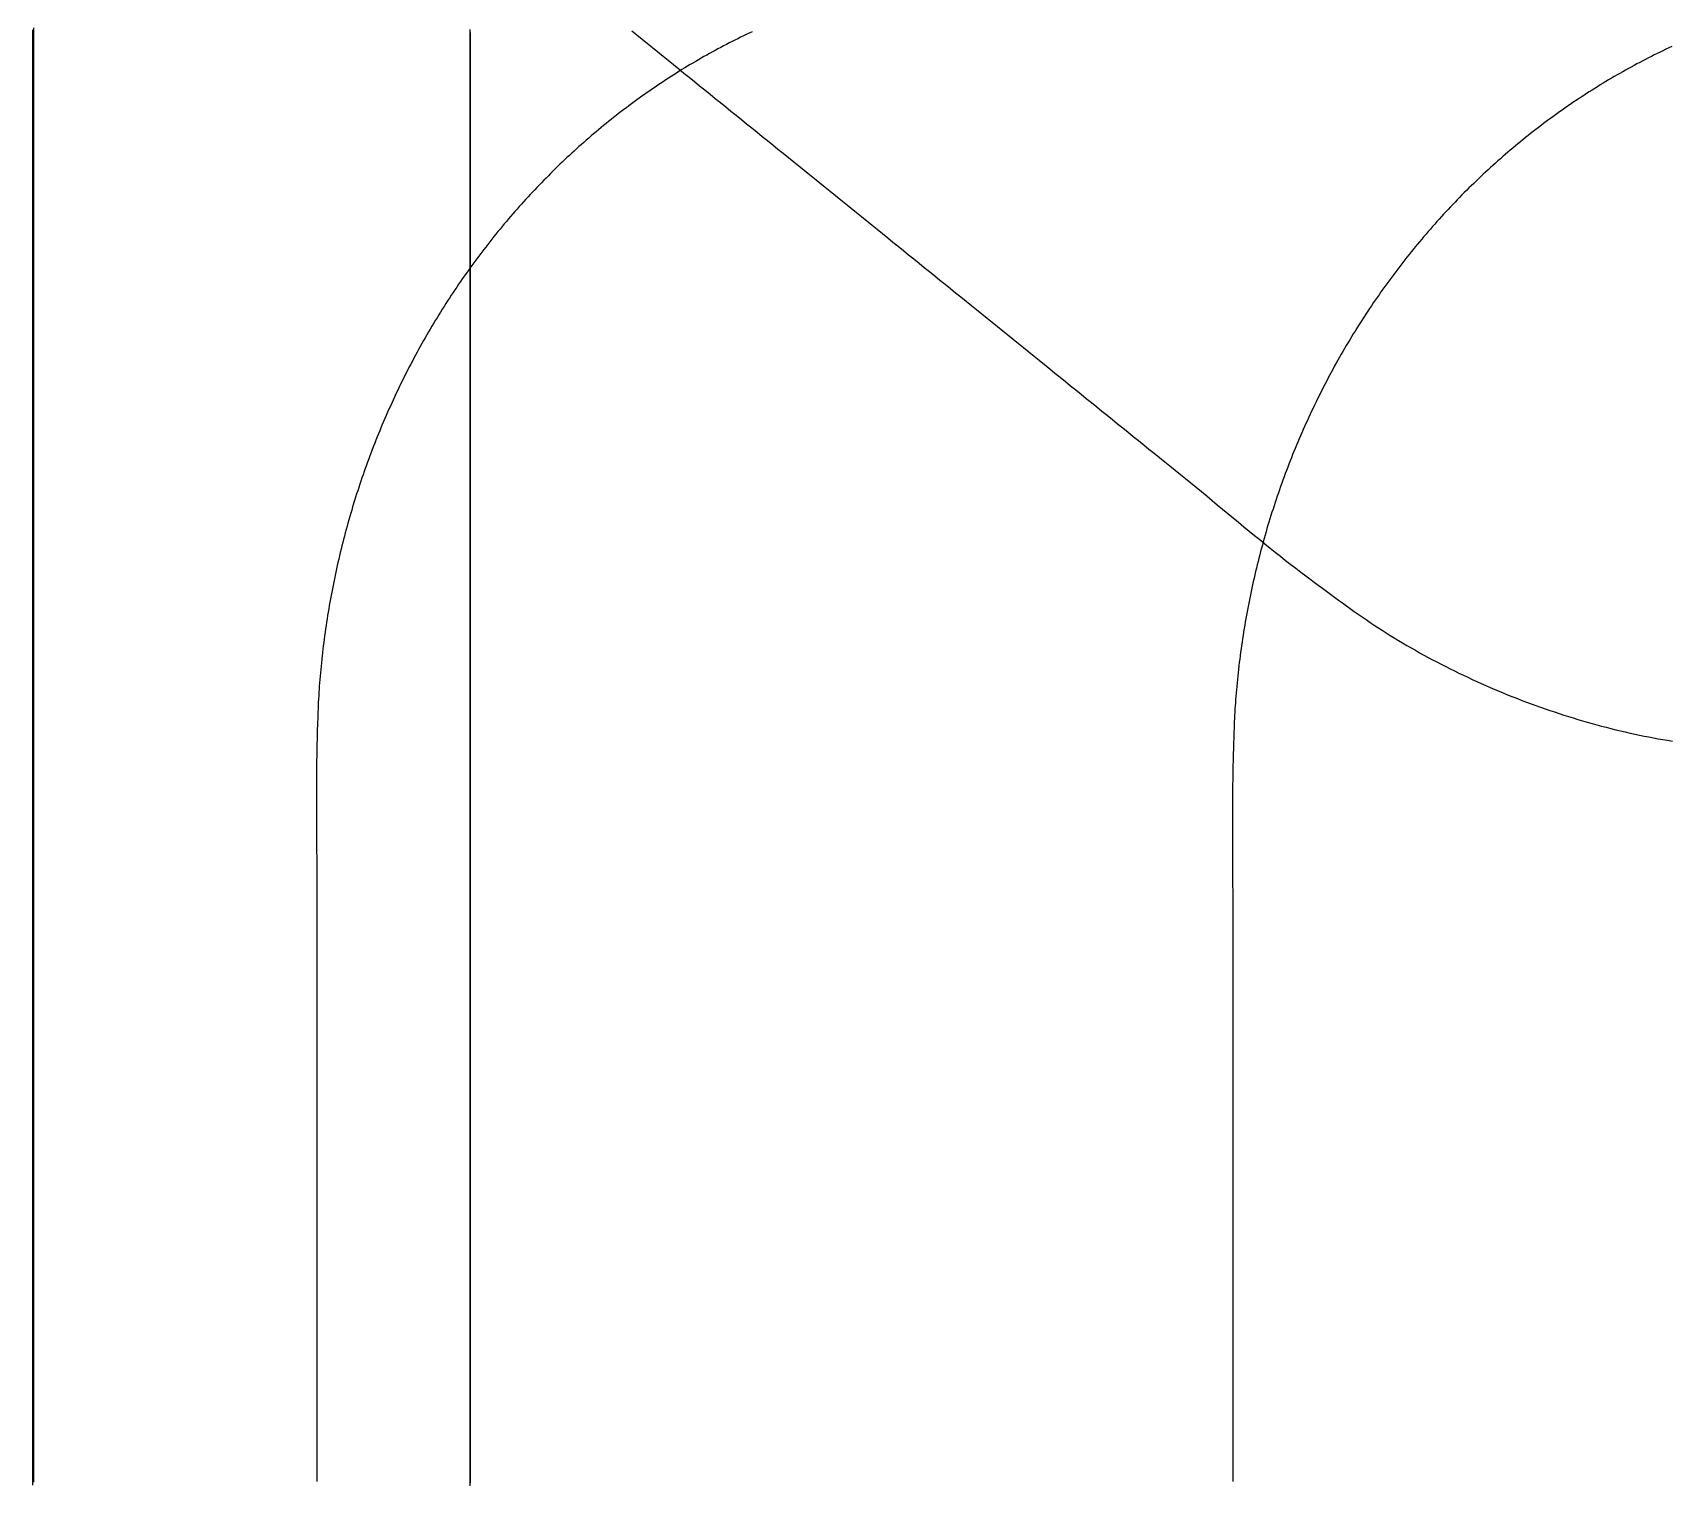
# Model space of a CAD drawing. Header units: millimetres. Extents: x -253 to 256, y -315 to 312.
# Drawn here: x -55.5 to 6.6, y -181.6 to -126.7 of the extents above; entities that cross this region are included whole.
import ezdxf

# ---------------------------------------------------------------- set-up
doc = ezdxf.new("R2010")
doc.units = ezdxf.units.MM
doc.layers.add('SKETCH', color=5, linetype='Continuous')

msp = doc.modelspace()

# ---------------------------------------------------------------- linework, layer by layer
at = {"layer": 'SKETCH', "flags": 128}
for points in [[(-55.497, -181.824), (-55.497, -181.588), (-55.497, -181.351), (-55.497, -181.115), (-55.497, -180.878), (-55.497, -180.642), (-55.497, -180.405), (-55.497, -180.168), (-55.497, -179.932), (-55.497, -179.695), (-55.497, -179.457), (-55.497, -179.22), (-55.497, -178.983), (-55.497, -178.746), (-55.497, -178.509), (-55.497, -178.272), (-55.497, -178.034), (-55.497, -177.797), (-55.497, -177.56), (-55.497, -177.323), (-55.497, -177.087), (-55.497, -176.85), (-55.497, -176.614), (-55.497, -176.378), (-55.497, -176.142), (-55.497, -175.906), (-55.497, -175.67), (-55.497, -175.435), (-55.497, -175.2), (-55.497, -174.966), (-55.497, -174.736), (-55.497, -174.507), (-55.497, -174.277), (-55.497, -174.048), (-55.497, -173.82), (-55.497, -173.591), (-55.497, -173.363), (-55.497, -173.135), (-55.497, -172.907), (-55.497, -172.68), (-55.497, -172.452), (-55.497, -172.225), (-55.497, -171.997), (-55.497, -171.77), (-55.497, -171.543), (-55.497, -171.316), (-55.497, -171.088), (-55.497, -170.861), (-55.497, -170.634), (-55.497, -170.406), (-55.497, -170.179), (-55.497, -169.951), (-55.497, -169.724), (-55.497, -169.496), (-55.497, -169.268), (-55.497, -169.04), (-55.497, -168.812), (-55.497, -168.584), (-55.497, -168.357), (-55.497, -168.129), (-55.497, -167.901), (-55.497, -167.673), (-55.497, -167.445), (-55.497, -167.217), (-55.497, -166.989), (-55.497, -166.762), (-55.497, -166.534), (-55.497, -166.306), (-55.497, -166.078), (-55.497, -165.85), (-55.497, -165.622), (-55.497, -165.394), (-55.497, -165.166), (-55.497, -164.939), (-55.497, -164.711), (-55.497, -164.483), (-55.497, -164.255), (-55.497, -164.027), (-55.497, -163.799), (-55.497, -163.571), (-55.497, -163.343), (-55.497, -163.115), (-55.497, -162.888), (-55.497, -162.66), (-55.497, -162.432), (-55.497, -162.204), (-55.497, -161.976), (-55.497, -161.748), (-55.497, -161.52), (-55.497, -161.292), (-55.497, -161.064), (-55.497, -160.836), (-55.497, -160.608), (-55.497, -160.38), (-55.497, -160.153), (-55.497, -159.925), (-55.497, -159.697), (-55.497, -159.469), (-55.497, -159.241), (-55.497, -159.013), (-55.497, -158.785), (-55.497, -158.557), (-55.497, -158.329), (-55.497, -158.101), (-55.497, -157.873), (-55.497, -157.645), (-55.497, -157.418), (-55.497, -157.19), (-55.497, -156.962), (-55.497, -156.734), (-55.497, -156.506), (-55.497, -156.278), (-55.497, -156.05), (-55.497, -155.822), (-55.497, -155.594), (-55.497, -155.366), (-55.497, -155.138), (-55.497, -154.91), (-55.497, -154.682), (-55.497, -154.455), (-55.497, -154.227), (-55.497, -153.999), (-55.497, -153.771), (-55.497, -153.543), (-55.497, -153.315), (-55.497, -153.087), (-55.497, -152.859), (-55.497, -152.631), (-55.497, -152.403), (-55.497, -152.176), (-55.497, -151.948), (-55.497, -151.72), (-55.497, -151.492), (-55.497, -151.264), (-55.497, -151.036), (-55.497, -150.808), (-55.497, -150.581), (-55.497, -150.353), (-55.497, -150.125), (-55.497, -149.897), (-55.497, -149.669), (-55.497, -149.441), (-55.497, -149.213), (-55.497, -148.985), (-55.497, -148.758), (-55.497, -148.53), (-55.497, -148.302), (-55.497, -148.074), (-55.497, -147.846), (-55.497, -147.618), (-55.497, -147.39), (-55.497, -147.162), (-55.497, -146.934), (-55.497, -146.707), (-55.497, -146.479), (-55.497, -146.251), (-55.497, -146.023), (-55.497, -145.795), (-55.497, -145.567), (-55.497, -145.339), (-55.497, -145.111), (-55.497, -144.883), (-55.497, -144.655), (-55.497, -144.427), (-55.497, -144.199), (-55.497, -143.972), (-55.497, -143.744), (-55.497, -143.516), (-55.497, -143.288), (-55.497, -143.06), (-55.497, -142.832), (-55.497, -142.604), (-55.497, -142.376), (-55.497, -142.148), (-55.497, -141.92), (-55.497, -141.692), (-55.497, -141.465), (-55.497, -141.237), (-55.497, -141.009), (-55.497, -140.781), (-55.497, -140.553), (-55.497, -140.325), (-55.497, -140.097), (-55.497, -139.869), (-55.497, -139.642), (-55.497, -139.414), (-55.497, -139.186), (-55.497, -138.958), (-55.497, -138.73), (-55.497, -138.502), (-55.497, -138.274), (-55.497, -138.047), (-55.497, -137.819), (-55.497, -137.591), (-55.497, -137.363), (-55.497, -137.135), (-55.497, -136.907), (-55.497, -136.679), (-55.497, -136.451), (-55.497, -136.223), (-55.497, -135.996), (-55.497, -135.768), (-55.497, -135.54), (-55.497, -135.312), (-55.497, -135.084), (-55.497, -134.856), (-55.497, -134.628), (-55.497, -134.4), (-55.497, -134.172), (-55.497, -133.944), (-55.497, -133.716), (-55.497, -133.488), (-55.497, -133.261), (-55.497, -133.033), (-55.497, -132.805), (-55.497, -132.577), (-55.497, -132.349), (-55.497, -132.121), (-55.497, -131.893), (-55.497, -131.665), (-55.497, -131.437), (-55.497, -131.209), (-55.497, -130.98), (-55.497, -130.749), (-55.497, -130.517), (-55.498, -130.283), (-55.499, -130.048), (-55.499, -129.812), (-55.5, -129.576), (-55.501, -129.339), (-55.501, -129.102), (-55.502, -128.866), (-55.503, -128.63), (-55.503, -128.395), (-55.504, -128.161), (-55.504, -127.928), (-55.505, -127.697), (-55.505, -127.468), (-55.505, -127.242), (-55.504, -127.017), (-55.504, -126.796), (-55.503, -126.577)], [(-55.461, -181.708), (-55.461, -181.471), (-55.461, -181.235), (-55.461, -180.999), (-55.461, -180.762), (-55.461, -180.526), (-55.461, -180.29), (-55.461, -180.053), (-55.461, -179.816), (-55.461, -179.578), (-55.461, -179.341), (-55.461, -179.103), (-55.461, -178.865), (-55.461, -178.628), (-55.461, -178.39), (-55.461, -178.152), (-55.461, -177.915), (-55.461, -177.677), (-55.461, -177.44), (-55.461, -177.203), (-55.461, -176.966), (-55.461, -176.729), (-55.461, -176.493), (-55.461, -176.257), (-55.461, -176.022), (-55.461, -175.787), (-55.461, -175.553), (-55.461, -175.319), (-55.461, -175.086), (-55.461, -174.854), (-55.461, -174.63), (-55.461, -174.408), (-55.461, -174.185), (-55.461, -173.964), (-55.461, -173.743), (-55.461, -173.522), (-55.461, -173.302), (-55.461, -173.082), (-55.461, -172.862), (-55.461, -172.643), (-55.461, -172.424), (-55.461, -172.205), (-55.461, -171.986), (-55.461, -171.768), (-55.461, -171.549), (-55.461, -171.331), (-55.461, -171.112), (-55.461, -170.894), (-55.461, -170.675), (-55.461, -170.457), (-55.461, -170.238), (-55.461, -170.019), (-55.461, -169.8), (-55.461, -169.58), (-55.461, -169.36), (-55.461, -169.141), (-55.461, -168.921), (-55.461, -168.701), (-55.461, -168.481), (-55.461, -168.262), (-55.461, -168.042), (-55.461, -167.822), (-55.461, -167.602), (-55.461, -167.383), (-55.461, -167.163), (-55.461, -166.943), (-55.461, -166.723), (-55.461, -166.504), (-55.461, -166.284), (-55.461, -166.064), (-55.461, -165.844), (-55.461, -165.625), (-55.461, -165.405), (-55.461, -165.185), (-55.461, -164.965), (-55.461, -164.746), (-55.461, -164.526), (-55.461, -164.306), (-55.461, -164.086), (-55.461, -163.867), (-55.461, -163.647), (-55.461, -163.427), (-55.461, -163.208), (-55.461, -162.988), (-55.461, -162.768), (-55.461, -162.549), (-55.461, -162.329), (-55.461, -162.109), (-55.461, -161.889), (-55.461, -161.67), (-55.461, -161.45), (-55.461, -161.23), (-55.461, -161.011), (-55.461, -160.791), (-55.461, -160.571), (-55.461, -160.352), (-55.461, -160.132), (-55.461, -159.912), (-55.461, -159.692), (-55.461, -159.473), (-55.461, -159.253), (-55.461, -159.033), (-55.461, -158.814), (-55.461, -158.594), (-55.461, -158.374), (-55.461, -158.154), (-55.461, -157.935), (-55.461, -157.715), (-55.461, -157.495), (-55.461, -157.275), (-55.461, -157.056), (-55.461, -156.836), (-55.461, -156.616), (-55.461, -156.396), (-55.461, -156.177), (-55.461, -155.957), (-55.461, -155.737), (-55.461, -155.517), (-55.461, -155.298), (-55.461, -155.078), (-55.461, -154.858), (-55.461, -154.638), (-55.461, -154.419), (-55.461, -154.199), (-55.461, -153.979), (-55.461, -153.76), (-55.461, -153.54), (-55.461, -153.32), (-55.461, -153.1), (-55.461, -152.881), (-55.461, -152.661), (-55.461, -152.441), (-55.461, -152.221), (-55.461, -152.002), (-55.461, -151.782), (-55.461, -151.562), (-55.461, -151.342), (-55.461, -151.123), (-55.461, -150.903), (-55.461, -150.683), (-55.461, -150.463), (-55.461, -150.244), (-55.461, -150.024), (-55.461, -149.804), (-55.461, -149.584), (-55.461, -149.365), (-55.461, -149.145), (-55.461, -148.925), (-55.461, -148.705), (-55.461, -148.486), (-55.461, -148.266), (-55.461, -148.046), (-55.461, -147.826), (-55.461, -147.607), (-55.461, -147.387), (-55.461, -147.167), (-55.461, -146.947), (-55.461, -146.728), (-55.461, -146.508), (-55.461, -146.288), (-55.461, -146.068), (-55.461, -145.849), (-55.461, -145.629), (-55.461, -145.409), (-55.461, -145.189), (-55.461, -144.97), (-55.461, -144.75), (-55.461, -144.53), (-55.461, -144.31), (-55.461, -144.091), (-55.461, -143.871), (-55.461, -143.651), (-55.461, -143.432), (-55.461, -143.212), (-55.461, -142.992), (-55.461, -142.772), (-55.461, -142.553), (-55.461, -142.333), (-55.461, -142.113), (-55.461, -141.894), (-55.461, -141.674), (-55.461, -141.454), (-55.461, -141.234), (-55.461, -141.015), (-55.461, -140.795), (-55.461, -140.575), (-55.461, -140.356), (-55.461, -140.136), (-55.461, -139.916), (-55.461, -139.697), (-55.461, -139.477), (-55.461, -139.257), (-55.461, -139.037), (-55.461, -138.818), (-55.461, -138.598), (-55.461, -138.378), (-55.461, -138.159), (-55.461, -137.939), (-55.461, -137.719), (-55.461, -137.499), (-55.461, -137.28), (-55.461, -137.06), (-55.461, -136.84), (-55.461, -136.621), (-55.461, -136.401), (-55.461, -136.181), (-55.461, -135.961), (-55.461, -135.742), (-55.461, -135.522), (-55.461, -135.302), (-55.461, -135.082), (-55.461, -134.863), (-55.461, -134.643), (-55.461, -134.423), (-55.461, -134.203), (-55.461, -133.984), (-55.461, -133.764), (-55.461, -133.544), (-55.461, -133.324), (-55.461, -133.105), (-55.461, -132.885), (-55.461, -132.665), (-55.461, -132.445), (-55.461, -132.226), (-55.461, -132.006), (-55.461, -131.786), (-55.461, -131.566), (-55.461, -131.347), (-55.461, -131.127), (-55.461, -130.907), (-55.461, -130.687), (-55.461, -130.468), (-55.461, -130.248), (-55.461, -130.028), (-55.461, -129.808), (-55.461, -129.589), (-55.461, -129.369), (-55.461, -129.149), (-55.461, -128.929), (-55.461, -128.71), (-55.461, -128.49), (-55.461, -128.27), (-55.461, -128.05), (-55.461, -127.831), (-55.461, -127.611), (-55.461, -127.391), (-55.461, -127.172), (-55.461, -126.952), (-55.461, -126.732), (-55.461, -126.512)], [(-28.196, -126.656), (-28.305, -126.707), (-28.414, -126.759), (-28.523, -126.811), (-28.631, -126.864), (-28.739, -126.918), (-28.847, -126.972), (-28.955, -127.026), (-29.062, -127.081), (-29.169, -127.137), (-29.277, -127.193), (-29.384, -127.249), (-29.49, -127.306), (-29.597, -127.364), (-29.703, -127.422), (-29.809, -127.48), (-29.915, -127.539), (-30.021, -127.599), (-30.126, -127.659), (-30.231, -127.72), (-30.336, -127.781), (-30.441, -127.842), (-30.545, -127.904), (-30.649, -127.967), (-30.753, -128.03), (-30.856, -128.093), (-30.96, -128.157), (-31.063, -128.221), (-31.165, -128.286), (-31.267, -128.351), (-31.37, -128.417), (-31.471, -128.483), (-31.573, -128.55), (-31.675, -128.618), (-31.776, -128.685), (-31.877, -128.754), (-31.977, -128.823), (-32.078, -128.892), (-32.178, -128.962), (-32.278, -129.032), (-32.377, -129.103), (-32.476, -129.174), (-32.575, -129.245), (-32.674, -129.317), (-32.773, -129.39), (-32.871, -129.463), (-32.968, -129.537), (-33.066, -129.61), (-33.163, -129.685), (-33.26, -129.759), (-33.356, -129.835), (-33.452, -129.91), (-33.548, -129.986), (-33.644, -130.063), (-33.739, -130.14), (-33.834, -130.217), (-33.929, -130.295), (-34.023, -130.373), (-34.117, -130.452), (-34.211, -130.532), (-34.304, -130.611), (-34.398, -130.692), (-34.49, -130.772), (-34.583, -130.853), (-34.675, -130.935), (-34.767, -131.017), (-34.859, -131.099), (-34.95, -131.182), (-35.041, -131.265), (-35.132, -131.349), (-35.222, -131.433), (-35.312, -131.517), (-35.401, -131.602), (-35.49, -131.687), (-35.579, -131.773), (-35.667, -131.859), (-35.755, -131.945), (-35.843, -132.032), (-35.93, -132.119), (-36.017, -132.207), (-36.104, -132.295), (-36.19, -132.384), (-36.276, -132.473), (-36.362, -132.563), (-36.447, -132.652), (-36.532, -132.743), (-36.617, -132.833), (-36.701, -132.925), (-36.785, -133.016), (-36.869, -133.108), (-36.952, -133.2), (-37.035, -133.293), (-37.117, -133.386), (-37.199, -133.479), (-37.281, -133.573), (-37.362, -133.667), (-37.443, -133.762), (-37.524, -133.857), (-37.604, -133.952), (-37.683, -134.047), (-37.763, -134.143), (-37.841, -134.24), (-37.92, -134.336), (-37.998, -134.433), (-38.076, -134.531), (-38.153, -134.629), (-38.23, -134.727), (-38.307, -134.826), (-38.383, -134.925), (-38.459, -135.024), (-38.534, -135.124), (-38.61, -135.224), (-38.684, -135.324), (-38.759, -135.425), (-38.832, -135.526), (-38.906, -135.628), (-38.979, -135.729), (-39.052, -135.832), (-39.124, -135.934), (-39.196, -136.037), (-39.267, -136.14), (-39.338, -136.243), (-39.409, -136.347), (-39.479, -136.451), (-39.548, -136.555), (-39.617, -136.66), (-39.686, -136.765), (-39.754, -136.871), (-39.822, -136.976), (-39.89, -137.082), (-39.957, -137.189), (-40.024, -137.296), (-40.09, -137.403), (-40.156, -137.51), (-40.222, -137.618), (-40.287, -137.726), (-40.351, -137.834), (-40.416, -137.943), (-40.479, -138.052), (-40.543, -138.161), (-40.606, -138.271), (-40.668, -138.381), (-40.73, -138.491), (-40.792, -138.601), (-40.853, -138.712), (-40.913, -138.823), (-40.973, -138.934), (-41.033, -139.045), (-41.092, -139.157), (-41.151, -139.269), (-41.209, -139.381), (-41.267, -139.494), (-41.325, -139.607), (-41.382, -139.72), (-41.439, -139.833), (-41.495, -139.947), (-41.551, -140.061), (-41.606, -140.175), (-41.661, -140.29), (-41.715, -140.405), (-41.769, -140.52), (-41.823, -140.635), (-41.876, -140.751), (-41.928, -140.867), (-41.981, -140.983), (-42.032, -141.099), (-42.083, -141.216), (-42.134, -141.332), (-42.184, -141.449), (-42.234, -141.566), (-42.283, -141.684), (-42.332, -141.801), (-42.38, -141.919), (-42.428, -142.037), (-42.475, -142.155), (-42.522, -142.274), (-42.569, -142.392), (-42.614, -142.511), (-42.66, -142.631), (-42.705, -142.75), (-42.749, -142.87), (-42.793, -142.99), (-42.837, -143.11), (-42.88, -143.23), (-42.923, -143.351), (-42.965, -143.471), (-43.007, -143.592), (-43.048, -143.713), (-43.088, -143.835), (-43.129, -143.956), (-43.168, -144.078), (-43.208, -144.2), (-43.246, -144.322), (-43.284, -144.444), (-43.322, -144.566), (-43.359, -144.688), (-43.396, -144.811), (-43.432, -144.934), (-43.468, -145.057), (-43.503, -145.18), (-43.538, -145.303), (-43.572, -145.427), (-43.606, -145.55), (-43.639, -145.674), (-43.672, -145.798), (-43.704, -145.923), (-43.736, -146.047), (-43.767, -146.172), (-43.798, -146.297), (-43.828, -146.421), (-43.858, -146.547), (-43.888, -146.672), (-43.916, -146.797), (-43.945, -146.922), (-43.973, -147.048), (-44, -147.174), (-44.027, -147.299), (-44.053, -147.425), (-44.079, -147.551), (-44.104, -147.677), (-44.129, -147.803), (-44.153, -147.929), (-44.177, -148.056), (-44.2, -148.182), (-44.223, -148.309), (-44.245, -148.435), (-44.267, -148.562), (-44.288, -148.689), (-44.309, -148.817), (-44.329, -148.944), (-44.349, -149.071), (-44.368, -149.199), (-44.387, -149.326), (-44.405, -149.454), (-44.423, -149.582), (-44.441, -149.71), (-44.457, -149.838), (-44.473, -149.966), (-44.489, -150.094), (-44.504, -150.222), (-44.519, -150.35), (-44.533, -150.478), (-44.547, -150.606), (-44.56, -150.734), (-44.573, -150.863), (-44.584, -150.99), (-44.596, -151.117), (-44.606, -151.242), (-44.616, -151.367), (-44.625, -151.491), (-44.633, -151.615), (-44.641, -151.739), (-44.649, -151.862), (-44.655, -151.986), (-44.662, -152.109), (-44.668, -152.234), (-44.673, -152.358), (-44.678, -152.484), (-44.683, -152.61), (-44.687, -152.737), (-44.692, -152.866), (-44.696, -152.995), (-44.7, -153.127), (-44.703, -153.26), (-44.707, -153.395), (-44.71, -153.532), (-44.714, -153.671), (-44.717, -153.812), (-44.72, -153.956), (-44.725, -154.145), (-44.728, -154.338), (-44.731, -154.535), (-44.733, -154.736), (-44.734, -154.94), (-44.736, -155.147), (-44.736, -155.357), (-44.736, -155.57), (-44.736, -155.784), (-44.736, -156.001), (-44.735, -156.22), (-44.734, -156.439), (-44.733, -156.66), (-44.731, -156.882), (-44.73, -157.105), (-44.728, -157.327), (-44.727, -157.55), (-44.726, -157.772), (-44.724, -157.994), (-44.723, -158.215), (-44.722, -158.435), (-44.721, -158.653), (-44.721, -158.87), (-44.72, -159.085), (-44.72, -159.298), (-44.72, -159.512), (-44.72, -159.726), (-44.72, -159.939), (-44.72, -160.153), (-44.72, -160.367), (-44.72, -160.58), (-44.72, -160.794), (-44.72, -161.008), (-44.72, -161.221), (-44.72, -161.435), (-44.72, -161.649), (-44.72, -161.862), (-44.72, -162.076), (-44.72, -162.29), (-44.72, -162.503), (-44.72, -162.717), (-44.72, -162.931), (-44.72, -163.144), (-44.72, -163.358), (-44.72, -163.572), (-44.72, -163.785), (-44.72, -163.999), (-44.72, -164.213), (-44.72, -164.426), (-44.72, -164.639), (-44.72, -164.852), (-44.72, -165.065), (-44.72, -165.277), (-44.72, -165.49), (-44.72, -165.702), (-44.72, -165.914), (-44.72, -166.126), (-44.72, -166.339), (-44.72, -166.551), (-44.72, -166.763), (-44.72, -166.976), (-44.72, -167.189), (-44.72, -167.402), (-44.72, -167.616), (-44.72, -167.83), (-44.72, -168.044), (-44.72, -168.259), (-44.72, -168.474), (-44.72, -168.69), (-44.72, -168.906), (-44.72, -169.124), (-44.72, -169.342), (-44.72, -169.57), (-44.72, -169.799), (-44.72, -170.029), (-44.72, -170.259), (-44.72, -170.491), (-44.72, -170.722), (-44.72, -170.954), (-44.72, -171.187), (-44.72, -171.42), (-44.72, -171.654), (-44.72, -171.888), (-44.72, -172.122), (-44.72, -172.356), (-44.72, -172.59), (-44.72, -172.825), (-44.72, -173.059), (-44.72, -173.294), (-44.72, -173.529), (-44.72, -173.763), (-44.72, -173.997), (-44.72, -174.231), (-44.72, -174.465), (-44.72, -174.699), (-44.72, -174.932), (-44.72, -175.165), (-44.72, -175.398), (-44.72, -175.63), (-44.72, -175.863), (-44.72, -176.096), (-44.72, -176.329), (-44.72, -176.562), (-44.72, -176.795), (-44.72, -177.028), (-44.72, -177.261), (-44.72, -177.494), (-44.72, -177.727), (-44.72, -177.96), (-44.72, -178.193), (-44.72, -178.425), (-44.72, -178.658), (-44.72, -178.891), (-44.72, -179.124), (-44.72, -179.357), (-44.72, -179.59), (-44.72, -179.823), (-44.72, -180.056), (-44.72, -180.289), (-44.72, -180.522), (-44.72, -180.755), (-44.72, -180.988), (-44.72, -181.22), (-44.72, -181.453), (-44.72, -181.686)], [(-38.902, -181.846), (-38.902, -181.612), (-38.902, -181.379), (-38.902, -181.145), (-38.902, -180.911), (-38.902, -180.677), (-38.902, -180.443), (-38.902, -180.21), (-38.902, -179.976), (-38.902, -179.742), (-38.902, -179.508), (-38.902, -179.275), (-38.902, -179.041), (-38.902, -178.807), (-38.902, -178.573), (-38.902, -178.339), (-38.902, -178.105), (-38.902, -177.87), (-38.902, -177.635), (-38.902, -177.4), (-38.902, -177.164), (-38.902, -176.928), (-38.902, -176.693), (-38.902, -176.457), (-38.902, -176.221), (-38.902, -175.986), (-38.902, -175.751), (-38.902, -175.515), (-38.902, -175.281), (-38.902, -175.046), (-38.902, -174.812), (-38.902, -174.579), (-38.902, -174.346), (-38.902, -174.113), (-38.902, -173.882), (-38.902, -173.651), (-38.902, -173.42), (-38.902, -173.191), (-38.902, -172.962), (-38.902, -172.746), (-38.902, -172.53), (-38.902, -172.315), (-38.902, -172.101), (-38.902, -171.887), (-38.902, -171.674), (-38.902, -171.461), (-38.902, -171.249), (-38.902, -171.038), (-38.902, -170.826), (-38.902, -170.615), (-38.902, -170.405), (-38.902, -170.194), (-38.902, -169.984), (-38.902, -169.774), (-38.902, -169.564), (-38.902, -169.354), (-38.902, -169.143), (-38.902, -168.933), (-38.902, -168.723), (-38.902, -168.512), (-38.902, -168.301), (-38.902, -168.09), (-38.902, -167.878), (-38.902, -167.666), (-38.902, -167.455), (-38.902, -167.243), (-38.902, -167.031), (-38.902, -166.819), (-38.902, -166.607), (-38.902, -166.395), (-38.902, -166.184), (-38.902, -165.972), (-38.902, -165.76), (-38.902, -165.548), (-38.902, -165.336), (-38.902, -165.124), (-38.902, -164.913), (-38.902, -164.701), (-38.902, -164.489), (-38.902, -164.277), (-38.902, -164.065), (-38.902, -163.853), (-38.902, -163.641), (-38.902, -163.43), (-38.902, -163.218), (-38.902, -163.006), (-38.902, -162.794), (-38.902, -162.582), (-38.902, -162.37), (-38.902, -162.159), (-38.902, -161.947), (-38.902, -161.735), (-38.902, -161.523), (-38.902, -161.311), (-38.902, -161.099), (-38.902, -160.888), (-38.902, -160.676), (-38.902, -160.464), (-38.902, -160.252), (-38.902, -160.04), (-38.902, -159.828), (-38.902, -159.617), (-38.902, -159.405), (-38.902, -159.193), (-38.902, -158.981), (-38.902, -158.769), (-38.902, -158.557), (-38.902, -158.346), (-38.902, -158.134), (-38.902, -157.922), (-38.902, -157.71), (-38.902, -157.498), (-38.902, -157.286), (-38.902, -157.074), (-38.902, -156.862), (-38.902, -156.651), (-38.902, -156.439), (-38.902, -156.227), (-38.902, -156.015), (-38.902, -155.803), (-38.902, -155.591), (-38.902, -155.379), (-38.902, -155.167), (-38.902, -154.956), (-38.902, -154.744), (-38.902, -154.532), (-38.902, -154.32), (-38.902, -154.108), (-38.902, -153.896), (-38.902, -153.684), (-38.902, -153.472), (-38.902, -153.26), (-38.902, -153.049), (-38.902, -152.837), (-38.902, -152.625), (-38.902, -152.413), (-38.902, -152.201), (-38.902, -151.989), (-38.902, -151.777), (-38.902, -151.566), (-38.902, -151.354), (-38.902, -151.142), (-38.902, -150.93), (-38.902, -150.718), (-38.902, -150.506), (-38.902, -150.295), (-38.902, -150.083), (-38.902, -149.871), (-38.902, -149.659), (-38.902, -149.447), (-38.902, -149.235), (-38.902, -149.024), (-38.902, -148.812), (-38.902, -148.6), (-38.902, -148.388), (-38.902, -148.176), (-38.902, -147.964), (-38.902, -147.753), (-38.902, -147.541), (-38.902, -147.329), (-38.902, -147.117), (-38.902, -146.905), (-38.902, -146.693), (-38.902, -146.482), (-38.902, -146.27), (-38.902, -146.058), (-38.902, -145.846), (-38.902, -145.634), (-38.902, -145.422), (-38.902, -145.21), (-38.902, -144.999), (-38.902, -144.787), (-38.902, -144.575), (-38.902, -144.363), (-38.902, -144.151), (-38.902, -143.939), (-38.902, -143.728), (-38.902, -143.516), (-38.902, -143.304), (-38.902, -143.092), (-38.902, -142.88), (-38.902, -142.668), (-38.902, -142.457), (-38.902, -142.245), (-38.902, -142.033), (-38.902, -141.821), (-38.902, -141.609), (-38.902, -141.397), (-38.902, -141.186), (-38.902, -140.974), (-38.902, -140.762), (-38.902, -140.55), (-38.902, -140.338), (-38.902, -140.126), (-38.902, -139.915), (-38.902, -139.703), (-38.902, -139.491), (-38.902, -139.279), (-38.902, -139.067), (-38.902, -138.855), (-38.902, -138.643), (-38.902, -138.432), (-38.902, -138.22), (-38.902, -138.008), (-38.902, -137.796), (-38.902, -137.584), (-38.902, -137.372), (-38.902, -137.161), (-38.902, -136.949), (-38.902, -136.737), (-38.902, -136.525), (-38.902, -136.313), (-38.902, -136.101), (-38.902, -135.89), (-38.902, -135.678), (-38.902, -135.466), (-38.902, -135.254), (-38.902, -135.042), (-38.902, -134.83), (-38.902, -134.619), (-38.902, -134.407), (-38.902, -134.195), (-38.902, -133.983), (-38.902, -133.771), (-38.902, -133.559), (-38.902, -133.348), (-38.902, -133.136), (-38.902, -132.924), (-38.902, -132.712), (-38.902, -132.5), (-38.902, -132.288), (-38.902, -132.076), (-38.902, -131.865), (-38.902, -131.653), (-38.902, -131.441), (-38.902, -131.229), (-38.902, -131.017), (-38.902, -130.805), (-38.902, -130.594), (-38.902, -130.382), (-38.902, -130.17), (-38.902, -129.958), (-38.902, -129.746), (-38.902, -129.534), (-38.902, -129.323), (-38.902, -129.111), (-38.902, -128.899), (-38.902, -128.687), (-38.902, -128.475), (-38.902, -128.263), (-38.902, -128.052), (-38.902, -127.84), (-38.902, -127.628), (-38.902, -127.416), (-38.902, -127.204), (-38.902, -126.992), (-38.902, -126.78), (-38.902, -126.569)], [(-38.879, -181.743), (-38.879, -181.509), (-38.879, -181.276), (-38.879, -181.042), (-38.879, -180.808), (-38.879, -180.575), (-38.879, -180.341), (-38.879, -180.107), (-38.879, -179.874), (-38.879, -179.64), (-38.879, -179.406), (-38.879, -179.173), (-38.879, -178.939), (-38.879, -178.705), (-38.879, -178.472), (-38.879, -178.238), (-38.879, -178.004), (-38.879, -177.769), (-38.879, -177.534), (-38.879, -177.299), (-38.879, -177.063), (-38.879, -176.828), (-38.879, -176.592), (-38.879, -176.357), (-38.879, -176.121), (-38.879, -175.886), (-38.879, -175.651), (-38.879, -175.416), (-38.879, -175.181), (-38.879, -174.947), (-38.879, -174.713), (-38.879, -174.48), (-38.879, -174.247), (-38.879, -174.014), (-38.879, -173.783), (-38.879, -173.552), (-38.879, -173.322), (-38.879, -173.093), (-38.879, -172.864), (-38.879, -172.648), (-38.879, -172.432), (-38.879, -172.217), (-38.879, -172.002), (-38.879, -171.789), (-38.879, -171.576), (-38.879, -171.363), (-38.879, -171.151), (-38.879, -170.939), (-38.879, -170.728), (-38.879, -170.517), (-38.879, -170.306), (-38.879, -170.096), (-38.879, -169.886), (-38.879, -169.676), (-38.879, -169.465), (-38.879, -169.255), (-38.879, -169.045), (-38.879, -168.835), (-38.879, -168.624), (-38.879, -168.414), (-38.879, -168.203), (-38.879, -167.992), (-38.879, -167.78), (-38.879, -167.568), (-38.879, -167.356), (-38.879, -167.144), (-38.879, -166.933), (-38.879, -166.721), (-38.879, -166.509), (-38.879, -166.297), (-38.879, -166.085), (-38.879, -165.873), (-38.879, -165.661), (-38.879, -165.45), (-38.879, -165.238), (-38.879, -165.026), (-38.879, -164.814), (-38.879, -164.602), (-38.879, -164.39), (-38.879, -164.179), (-38.879, -163.967), (-38.879, -163.755), (-38.879, -163.543), (-38.879, -163.331), (-38.879, -163.119), (-38.879, -162.907), (-38.879, -162.696), (-38.879, -162.484), (-38.879, -162.272), (-38.879, -162.06), (-38.879, -161.848), (-38.879, -161.636), (-38.879, -161.425), (-38.879, -161.213), (-38.879, -161.001), (-38.879, -160.789), (-38.879, -160.577), (-38.879, -160.365), (-38.879, -160.153), (-38.879, -159.942), (-38.879, -159.73), (-38.879, -159.518), (-38.879, -159.306), (-38.879, -159.094), (-38.879, -158.882), (-38.879, -158.671), (-38.879, -158.459), (-38.879, -158.247), (-38.879, -158.035), (-38.879, -157.823), (-38.879, -157.611), (-38.879, -157.4), (-38.879, -157.188), (-38.879, -156.976), (-38.879, -156.764), (-38.879, -156.552), (-38.879, -156.341), (-38.879, -156.129), (-38.879, -155.917), (-38.879, -155.705), (-38.879, -155.493), (-38.879, -155.282), (-38.879, -155.07), (-38.879, -154.858), (-38.879, -154.646), (-38.879, -154.434), (-38.879, -154.223), (-38.879, -154.011), (-38.879, -153.799), (-38.879, -153.587), (-38.879, -153.375), (-38.879, -153.164), (-38.879, -152.952), (-38.879, -152.74), (-38.879, -152.528), (-38.879, -152.316), (-38.879, -152.104), (-38.879, -151.893), (-38.879, -151.681), (-38.879, -151.469), (-38.879, -151.257), (-38.879, -151.045), (-38.879, -150.833), (-38.879, -150.622), (-38.879, -150.41), (-38.879, -150.198), (-38.879, -149.986), (-38.879, -149.774), (-38.879, -149.562), (-38.879, -149.351), (-38.879, -149.139), (-38.879, -148.927), (-38.879, -148.715), (-38.879, -148.503), (-38.879, -148.291), (-38.879, -148.079), (-38.879, -147.868), (-38.879, -147.656), (-38.879, -147.444), (-38.879, -147.232), (-38.879, -147.02), (-38.879, -146.808), (-38.879, -146.597), (-38.879, -146.385), (-38.879, -146.173), (-38.879, -145.961), (-38.879, -145.749), (-38.879, -145.537), (-38.879, -145.325), (-38.879, -145.114), (-38.879, -144.902), (-38.879, -144.69), (-38.879, -144.478), (-38.879, -144.266), (-38.879, -144.054), (-38.879, -143.843), (-38.879, -143.631), (-38.879, -143.419), (-38.879, -143.207), (-38.879, -142.995), (-38.879, -142.783), (-38.879, -142.572), (-38.879, -142.36), (-38.879, -142.148), (-38.879, -141.936), (-38.879, -141.724), (-38.879, -141.512), (-38.879, -141.3), (-38.879, -141.089), (-38.879, -140.877), (-38.879, -140.665), (-38.879, -140.453), (-38.879, -140.241), (-38.879, -140.029), (-38.879, -139.818), (-38.879, -139.606), (-38.879, -139.394), (-38.879, -139.182), (-38.879, -138.97), (-38.879, -138.758), (-38.879, -138.547), (-38.879, -138.335), (-38.879, -138.123), (-38.879, -137.911), (-38.879, -137.699), (-38.879, -137.487), (-38.879, -137.275), (-38.879, -137.064), (-38.879, -136.852), (-38.879, -136.64), (-38.879, -136.428), (-38.879, -136.216), (-38.879, -136.004), (-38.879, -135.793), (-38.879, -135.581), (-38.879, -135.369), (-38.879, -135.157), (-38.879, -134.945), (-38.879, -134.733), (-38.879, -134.521), (-38.879, -134.31), (-38.879, -134.098), (-38.879, -133.886), (-38.879, -133.674), (-38.879, -133.462), (-38.879, -133.25), (-38.879, -133.039), (-38.879, -132.827), (-38.879, -132.615), (-38.879, -132.403), (-38.879, -132.191), (-38.879, -131.979), (-38.879, -131.768), (-38.879, -131.556), (-38.879, -131.344), (-38.879, -131.132), (-38.879, -130.92), (-38.879, -130.708), (-38.879, -130.496), (-38.879, -130.285), (-38.879, -130.073), (-38.879, -129.861), (-38.879, -129.649), (-38.879, -129.437), (-38.879, -129.225), (-38.879, -129.014), (-38.879, -128.802), (-38.879, -128.59), (-38.879, -128.378), (-38.879, -128.166), (-38.879, -127.954), (-38.879, -127.742), (-38.879, -127.531), (-38.879, -127.319), (-38.879, -127.107), (-38.879, -126.895), (-38.879, -126.683)], [(-32.764, -126.617), (-32.566, -126.778), (-32.368, -126.938), (-32.169, -127.098), (-31.971, -127.259), (-31.772, -127.419), (-31.574, -127.58), (-31.376, -127.74), (-31.177, -127.9), (-30.979, -128.061), (-30.781, -128.221), (-30.582, -128.382), (-30.384, -128.542), (-30.186, -128.702), (-29.987, -128.863), (-29.789, -129.023), (-29.591, -129.183), (-29.392, -129.344), (-29.194, -129.504), (-28.996, -129.665), (-28.797, -129.825), (-28.599, -129.985), (-28.401, -130.146), (-28.202, -130.306), (-28.004, -130.466), (-27.806, -130.627), (-27.607, -130.787), (-27.409, -130.947), (-27.211, -131.108), (-27.012, -131.268), (-26.814, -131.429), (-26.616, -131.589), (-26.417, -131.749), (-26.219, -131.91), (-26.021, -132.07), (-25.822, -132.23), (-25.624, -132.391), (-25.425, -132.551), (-25.227, -132.712), (-25.029, -132.872), (-24.83, -133.032), (-24.632, -133.193), (-24.434, -133.353), (-24.235, -133.514), (-24.037, -133.674), (-23.838, -133.834), (-23.64, -133.995), (-23.442, -134.155), (-23.243, -134.316), (-23.045, -134.476), (-22.846, -134.637), (-22.648, -134.797), (-22.45, -134.957), (-22.251, -135.118), (-22.053, -135.278), (-21.855, -135.439), (-21.656, -135.599), (-21.458, -135.759), (-21.259, -135.92), (-21.061, -136.08), (-20.863, -136.241), (-20.664, -136.401), (-20.466, -136.561), (-20.268, -136.722), (-20.069, -136.882), (-19.871, -137.043), (-19.673, -137.203), (-19.474, -137.364), (-19.276, -137.524), (-19.078, -137.684), (-18.879, -137.845), (-18.681, -138.005), (-18.483, -138.166), (-18.284, -138.326), (-18.086, -138.486), (-17.888, -138.647), (-17.689, -138.807), (-17.491, -138.968), (-17.293, -139.128), (-17.094, -139.289), (-16.896, -139.449), (-16.698, -139.609), (-16.499, -139.77), (-16.301, -139.93), (-16.102, -140.09), (-15.904, -140.251), (-15.706, -140.411), (-15.507, -140.572), (-15.309, -140.732), (-15.111, -140.892), (-14.912, -141.053), (-14.714, -141.213), (-14.515, -141.373), (-14.317, -141.534), (-14.119, -141.694), (-13.92, -141.855), (-13.722, -142.015), (-13.523, -142.175), (-13.325, -142.336), (-13.127, -142.496), (-12.928, -142.656), (-12.73, -142.817), (-12.531, -142.977), (-12.333, -143.137), (-12.135, -143.298), (-11.936, -143.458), (-11.737, -143.619), (-11.538, -143.782), (-11.338, -143.946), (-11.137, -144.111), (-10.936, -144.276), (-10.734, -144.443), (-10.533, -144.609), (-10.331, -144.776), (-10.129, -144.943), (-9.927, -145.11), (-9.726, -145.276), (-9.525, -145.442), (-9.324, -145.607), (-9.124, -145.771), (-8.924, -145.933), (-8.725, -146.094), (-8.527, -146.254), (-8.33, -146.412), (-8.135, -146.567), (-7.94, -146.721), (-7.746, -146.872), (-7.554, -147.02), (-7.364, -147.166), (-7.175, -147.308), (-7.015, -147.428), (-6.857, -147.546), (-6.7, -147.663), (-6.545, -147.779), (-6.391, -147.893), (-6.238, -148.007), (-6.086, -148.119), (-5.935, -148.229), (-5.784, -148.339), (-5.634, -148.447), (-5.485, -148.554), (-5.335, -148.66), (-5.185, -148.765), (-5.036, -148.869), (-4.886, -148.972), (-4.735, -149.074), (-4.584, -149.175), (-4.433, -149.275), (-4.28, -149.374), (-4.126, -149.472), (-3.972, -149.569), (-3.815, -149.665), (-3.658, -149.761), (-3.498, -149.856), (-3.338, -149.949), (-3.176, -150.042), (-3.014, -150.134), (-2.852, -150.225), (-2.688, -150.315), (-2.525, -150.404), (-2.36, -150.492), (-2.195, -150.579), (-2.029, -150.666), (-1.863, -150.751), (-1.696, -150.835), (-1.528, -150.918), (-1.36, -151), (-1.192, -151.081), (-1.023, -151.161), (-0.854, -151.24), (-0.684, -151.318), (-0.514, -151.394), (-0.343, -151.47), (-0.172, -151.545), (-0.001, -151.618), (0.171, -151.691), (0.343, -151.762), (0.515, -151.832), (0.687, -151.901), (0.861, -151.969), (1.034, -152.036), (1.209, -152.102), (1.383, -152.167), (1.559, -152.231), (1.734, -152.294), (1.911, -152.355), (2.087, -152.416), (2.264, -152.476), (2.442, -152.534), (2.62, -152.592), (2.798, -152.648), (2.976, -152.703), (3.155, -152.757), (3.334, -152.81), (3.513, -152.862), (3.693, -152.913), (3.873, -152.963), (4.053, -153.011), (4.233, -153.059), (4.413, -153.105), (4.594, -153.15), (4.775, -153.194), (4.955, -153.236), (5.135, -153.277), (5.314, -153.316), (5.493, -153.354), (5.671, -153.39), (5.85, -153.424), (6.028, -153.457), (6.206, -153.49), (6.385, -153.521), (6.564, -153.551), (6.744, -153.58)], [(6.718, -127.216), (6.607, -127.268), (6.496, -127.321), (6.385, -127.374), (6.275, -127.428), (6.165, -127.482), (6.055, -127.537), (5.945, -127.592), (5.835, -127.648), (5.725, -127.704), (5.616, -127.761), (5.507, -127.819), (5.398, -127.877), (5.29, -127.935), (5.181, -127.994), (5.073, -128.054), (4.965, -128.114), (4.858, -128.174), (4.751, -128.235), (4.643, -128.296), (4.537, -128.358), (4.43, -128.421), (4.324, -128.484), (4.218, -128.547), (4.112, -128.611), (4.007, -128.675), (3.902, -128.74), (3.797, -128.805), (3.693, -128.871), (3.588, -128.937), (3.484, -129.004), (3.38, -129.072), (3.276, -129.139), (3.173, -129.208), (3.07, -129.277), (2.967, -129.346), (2.864, -129.416), (2.762, -129.486), (2.66, -129.557), (2.558, -129.628), (2.457, -129.7), (2.356, -129.772), (2.255, -129.845), (2.155, -129.918), (2.054, -129.991), (1.955, -130.065), (1.855, -130.14), (1.756, -130.215), (1.657, -130.29), (1.559, -130.366), (1.46, -130.442), (1.363, -130.519), (1.265, -130.596), (1.168, -130.674), (1.071, -130.752), (0.974, -130.831), (0.878, -130.91), (0.782, -130.99), (0.686, -131.07), (0.59, -131.15), (0.495, -131.231), (0.4, -131.313), (0.306, -131.395), (0.212, -131.477), (0.118, -131.56), (0.025, -131.643), (-0.069, -131.727), (-0.161, -131.811), (-0.254, -131.896), (-0.346, -131.98), (-0.437, -132.066), (-0.528, -132.151), (-0.619, -132.238), (-0.71, -132.324), (-0.8, -132.411), (-0.89, -132.498), (-0.979, -132.586), (-1.068, -132.675), (-1.157, -132.763), (-1.245, -132.852), (-1.333, -132.942), (-1.421, -133.032), (-1.508, -133.123), (-1.595, -133.214), (-1.682, -133.305), (-1.768, -133.397), (-1.854, -133.489), (-1.94, -133.581), (-2.025, -133.674), (-2.11, -133.767), (-2.194, -133.861), (-2.278, -133.955), (-2.361, -134.05), (-2.445, -134.144), (-2.527, -134.24), (-2.61, -134.335), (-2.692, -134.431), (-2.773, -134.527), (-2.854, -134.624), (-2.935, -134.721), (-3.015, -134.818), (-3.095, -134.916), (-3.175, -135.014), (-3.254, -135.113), (-3.333, -135.212), (-3.411, -135.311), (-3.49, -135.411), (-3.567, -135.511), (-3.645, -135.612), (-3.721, -135.713), (-3.798, -135.814), (-3.874, -135.916), (-3.95, -136.018), (-4.025, -136.12), (-4.1, -136.223), (-4.174, -136.326), (-4.248, -136.429), (-4.321, -136.533), (-4.394, -136.637), (-4.467, -136.741), (-4.539, -136.846), (-4.611, -136.95), (-4.682, -137.056), (-4.753, -137.161), (-4.823, -137.267), (-4.893, -137.374), (-4.963, -137.48), (-5.032, -137.587), (-5.101, -137.695), (-5.169, -137.802), (-5.237, -137.911), (-5.304, -138.019), (-5.371, -138.128), (-5.438, -138.237), (-5.504, -138.346), (-5.569, -138.456), (-5.635, -138.566), (-5.699, -138.676), (-5.764, -138.787), (-5.828, -138.897), (-5.891, -139.009), (-5.954, -139.12), (-6.016, -139.232), (-6.078, -139.343), (-6.14, -139.456), (-6.201, -139.568), (-6.261, -139.681), (-6.321, -139.794), (-6.381, -139.907), (-6.44, -140.021), (-6.499, -140.135), (-6.557, -140.249), (-6.615, -140.363), (-6.672, -140.478), (-6.729, -140.593), (-6.786, -140.709), (-6.842, -140.824), (-6.897, -140.94), (-6.953, -141.057), (-7.007, -141.173), (-7.061, -141.29), (-7.115, -141.407), (-7.168, -141.524), (-7.221, -141.641), (-7.273, -141.759), (-7.325, -141.877), (-7.376, -141.995), (-7.426, -142.113), (-7.477, -142.231), (-7.526, -142.35), (-7.576, -142.469), (-7.624, -142.588), (-7.672, -142.708), (-7.72, -142.827), (-7.768, -142.947), (-7.814, -143.067), (-7.861, -143.188), (-7.907, -143.309), (-7.952, -143.43), (-7.997, -143.551), (-8.041, -143.672), (-8.085, -143.794), (-8.128, -143.916), (-8.171, -144.038), (-8.214, -144.16), (-8.256, -144.282), (-8.297, -144.405), (-8.338, -144.527), (-8.378, -144.65), (-8.418, -144.773), (-8.458, -144.897), (-8.497, -145.02), (-8.535, -145.143), (-8.573, -145.267), (-8.61, -145.391), (-8.647, -145.515), (-8.683, -145.639), (-8.719, -145.764), (-8.754, -145.888), (-8.789, -146.013), (-8.823, -146.138), (-8.857, -146.263), (-8.891, -146.389), (-8.923, -146.515), (-8.956, -146.64), (-8.988, -146.766), (-9.019, -146.892), (-9.05, -147.019), (-9.08, -147.145), (-9.11, -147.271), (-9.139, -147.398), (-9.168, -147.525), (-9.196, -147.652), (-9.224, -147.778), (-9.251, -147.905), (-9.277, -148.033), (-9.303, -148.16), (-9.329, -148.287), (-9.354, -148.414), (-9.378, -148.542), (-9.402, -148.67), (-9.426, -148.797), (-9.449, -148.925), (-9.471, -149.053), (-9.493, -149.182), (-9.514, -149.31), (-9.535, -149.439), (-9.555, -149.567), (-9.575, -149.696), (-9.595, -149.825), (-9.613, -149.954), (-9.632, -150.083), (-9.649, -150.212), (-9.666, -150.341), (-9.683, -150.47), (-9.699, -150.599), (-9.715, -150.728), (-9.73, -150.858), (-9.744, -150.987), (-9.758, -151.117), (-9.772, -151.246), (-9.785, -151.375), (-9.797, -151.504), (-9.809, -151.63), (-9.819, -151.755), (-9.829, -151.879), (-9.839, -152.001), (-9.847, -152.123), (-9.855, -152.244), (-9.863, -152.365), (-9.87, -152.486), (-9.876, -152.607), (-9.882, -152.729), (-9.888, -152.852), (-9.893, -152.976), (-9.898, -153.101), (-9.903, -153.229), (-9.907, -153.358), (-9.911, -153.49), (-9.915, -153.624), (-9.919, -153.761), (-9.923, -153.901), (-9.927, -154.045), (-9.93, -154.192), (-9.934, -154.344), (-9.938, -154.499), (-9.943, -154.748), (-9.948, -155.007), (-9.952, -155.276), (-9.954, -155.553), (-9.957, -155.839), (-9.958, -156.132), (-9.959, -156.432), (-9.959, -156.739), (-9.959, -157.051), (-9.958, -157.367), (-9.957, -157.688), (-9.956, -158.012), (-9.954, -158.339), (-9.952, -158.668), (-9.95, -158.999), (-9.948, -159.33), (-9.946, -159.661), (-9.945, -159.991), (-9.943, -160.32), (-9.941, -160.647), (-9.94, -160.972), (-9.939, -161.292), (-9.938, -161.609), (-9.938, -161.921), (-9.938, -162.231), (-9.938, -162.543), (-9.938, -162.856), (-9.938, -163.17), (-9.938, -163.485), (-9.938, -163.801), (-9.938, -164.117), (-9.938, -164.433), (-9.938, -164.75), (-9.938, -165.066), (-9.938, -165.382), (-9.938, -165.697), (-9.938, -166.011), (-9.938, -166.324), (-9.938, -166.636), (-9.938, -166.946), (-9.938, -167.254), (-9.938, -167.56), (-9.938, -167.864), (-9.938, -168.166), (-9.938, -168.464), (-9.938, -168.76), (-9.938, -169.052), (-9.938, -169.342), (-9.938, -169.59), (-9.938, -169.835), (-9.938, -170.078), (-9.938, -170.319), (-9.938, -170.558), (-9.938, -170.795), (-9.938, -171.03), (-9.938, -171.264), (-9.938, -171.496), (-9.938, -171.727), (-9.938, -171.957), (-9.938, -172.186), (-9.938, -172.415), (-9.938, -172.643), (-9.938, -172.87), (-9.938, -173.098), (-9.938, -173.325), (-9.938, -173.553), (-9.938, -173.781), (-9.938, -174.009), (-9.938, -174.238), (-9.938, -174.468), (-9.938, -174.699), (-9.938, -174.932), (-9.938, -175.165), (-9.938, -175.398), (-9.938, -175.63), (-9.938, -175.863), (-9.938, -176.096), (-9.938, -176.329), (-9.938, -176.562), (-9.938, -176.795), (-9.938, -177.028), (-9.938, -177.261), (-9.938, -177.494), (-9.938, -177.727), (-9.938, -177.96), (-9.938, -178.193), (-9.938, -178.425), (-9.938, -178.658), (-9.938, -178.891), (-9.938, -179.124), (-9.938, -179.357), (-9.938, -179.59), (-9.938, -179.823), (-9.938, -180.056), (-9.938, -180.289), (-9.938, -180.522), (-9.938, -180.755), (-9.938, -180.988), (-9.938, -181.22), (-9.938, -181.453), (-9.938, -181.686)]]:
    msp.add_lwpolyline(points, dxfattribs=at)

doc.saveas('drawing.dxf')
